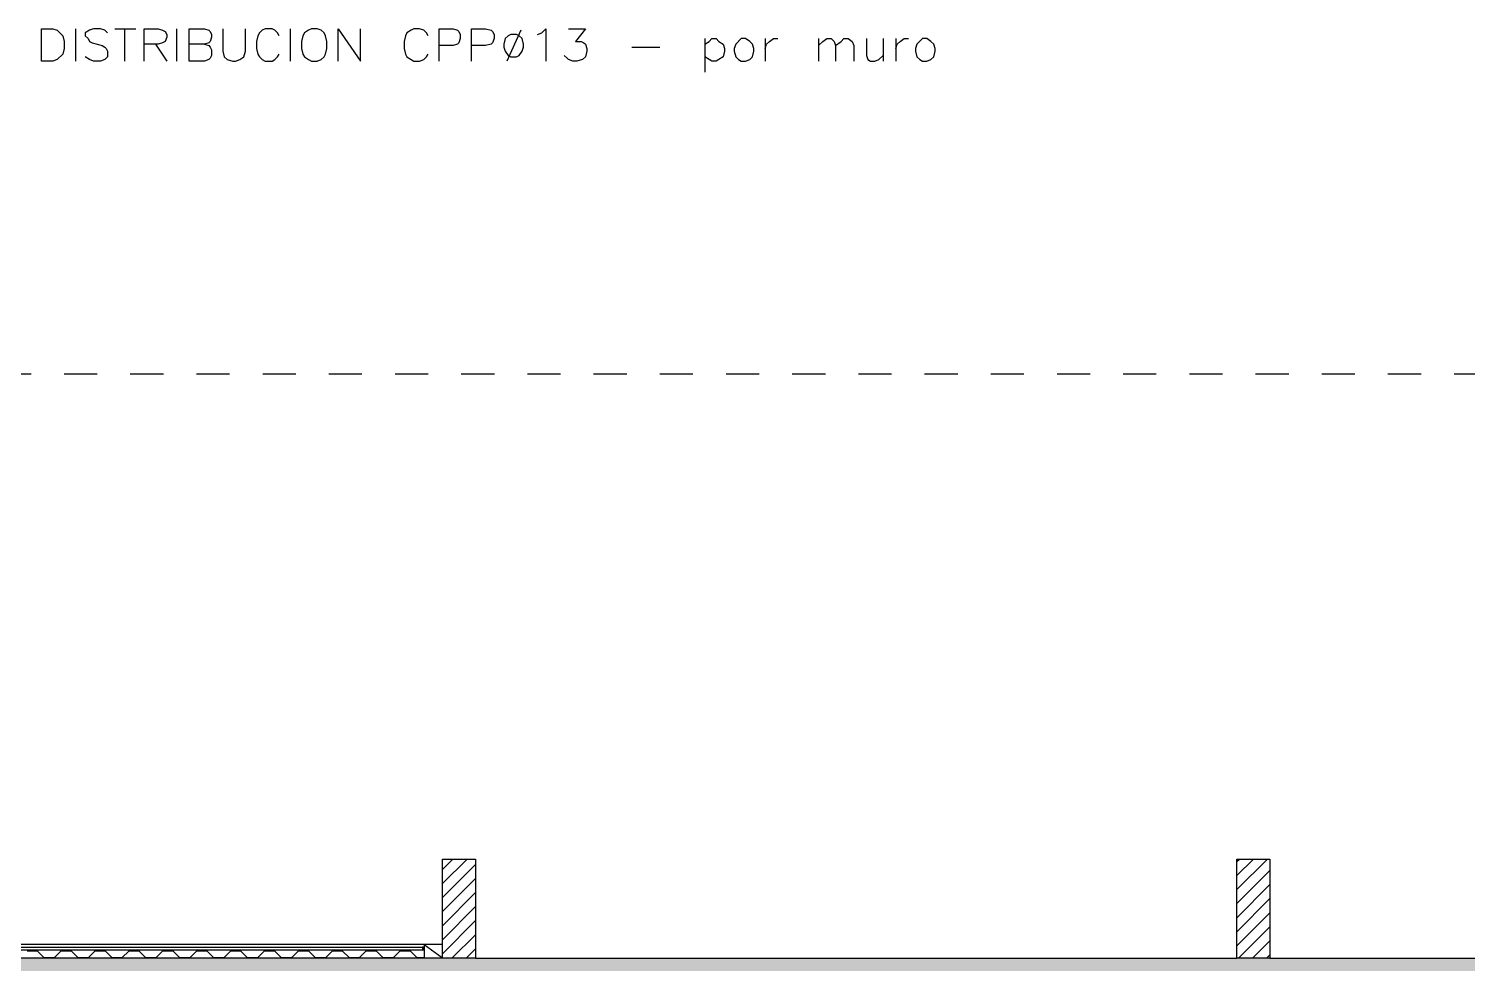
# Model space of a CAD drawing. Header units: metres. Extents: x -22 to 82, y -7 to 32.
# Drawn here: x -14.594 to -10.248, y -0.115 to 2.71 of the extents above; entities that cross this region are included whole.
import ezdxf

# ---------------------------------------------------------------- set-up
doc = ezdxf.new("R2010")
doc.units = ezdxf.units.M
doc.header["$LTSCALE"] = 2
doc.header["$MEASUREMENT"] = 0
doc.linetypes.add('BORDER', pattern=[44.45, 12.7, -6.35, 12.7, -6.35, 0, -6.35])
doc.linetypes.add('DASHDOT', pattern=[25.4, 12.7, -6.35, 0, -6.35])
for name, color, linetype in [('PDF2_-FADE-IS-TXT', 7, 'CONTINUOUS'), ('ZHATCH_VEREDA', 254, 'CONTINUOUS'), ('ZLINEA_DE_EJES', 6, 'BORDER'), ('ZSILUETAEDIFICIO', 253, 'CONTINUOUS')]:
    doc.layers.add(name, color=color, linetype=linetype)
pattern_1 = [(45, (-2105.56335, -1460.873097), (-0.02121320344, 0.02121320344), [])]

msp = doc.modelspace()

# ---------------------------------------------------------------- hatches: boundary and pattern name
at = {"layer": 'ZHATCH_VEREDA'}
h = msp.add_hatch(color=256, dxfattribs=at)
h.dxf.hatch_style = 1
h.paths.add_polyline_path([(13.8057, -0.1014), (-18.3444, -0.0986), (-18.3444, -1.5), (13.8057, -1.5)])
at = {"layer": 'ZSILUETAEDIFICIO'}
h = msp.add_hatch(dxfattribs=at)
h.set_pattern_fill('_USER', color=256, scale=0.03, angle=45, pattern_type=0)
h.set_pattern_definition(pattern_1)
h.paths.add_polyline_path([(-13.2444, -0.1), (-13.3444, -0.1), (-13.3444, 0.2), (-13.2444, 0.2)])
h = msp.add_hatch(dxfattribs=at)
h.set_pattern_fill('_USER', color=256, scale=0.03, angle=45, pattern_type=0)
h.set_pattern_definition(pattern_1)
h.paths.add_polyline_path([(-10.8444, -0.1), (-10.9444, -0.1), (-10.9444, 0.2), (-10.8444, 0.2)])

# ---------------------------------------------------------------- linework, layer by layer
at = {"layer": 'PDF2_-FADE-IS-TXT'}
for points in [[(-14.5555, 2.6125), (-14.5555, 2.7101), (-14.5216, 2.7101), (-14.5088, 2.7059), (-14.5003, 2.6974), (-14.4918, 2.6889), (-14.4876, 2.6719), (-14.4876, 2.6507), (-14.4918, 2.6337), (-14.5088, 2.6167), (-14.5216, 2.6125)], [(-13.7405, 2.7101), (-13.749, 2.7059), (-13.7617, 2.6974), (-13.7659, 2.6889), (-13.7702, 2.6719), (-13.7702, 2.6507), (-13.7659, 2.6337), (-13.7617, 2.6252), (-13.749, 2.6167), (-13.7405, 2.6125), (-13.7235, 2.6125), (-13.7108, 2.6167), (-13.7023, 2.6252), (-13.698, 2.6337), (-13.6938, 2.6507), (-13.6938, 2.6719), (-13.698, 2.6889), (-13.7023, 2.6974), (-13.7108, 2.7059), (-13.7235, 2.7101)], [(-13.1377, 2.6931), (-13.1462, 2.6889), (-13.1547, 2.6804), (-13.1589, 2.6634), (-13.1589, 2.6549), (-13.1547, 2.6422), (-13.1462, 2.6295), (-13.1377, 2.6252), (-13.1207, 2.6252), (-13.1122, 2.6295), (-13.1037, 2.6422), (-13.0995, 2.6549), (-13.0995, 2.6634), (-13.1037, 2.6804), (-13.1122, 2.6889), (-13.1207, 2.6931)], [(-12.4415, 2.6804), (-12.4585, 2.6634), (-12.4627, 2.6507), (-12.4627, 2.6422), (-12.4585, 2.6252), (-12.45, 2.6167), (-12.4415, 2.6125), (-12.4288, 2.6125), (-12.416, 2.6167), (-12.4075, 2.6252), (-12.4033, 2.6422), (-12.4033, 2.6507), (-12.4075, 2.6634), (-12.416, 2.6719), (-12.4288, 2.6804)], [(-11.8939, 2.6804), (-11.9109, 2.6634), (-11.9151, 2.6507), (-11.9151, 2.6422), (-11.9109, 2.6252), (-11.9024, 2.6167), (-11.8939, 2.6125), (-11.8812, 2.6125), (-11.8684, 2.6167), (-11.8599, 2.6252), (-11.8557, 2.6422), (-11.8557, 2.6507), (-11.8599, 2.6634), (-11.8684, 2.6719), (-11.8812, 2.6804)]]:
    msp.add_lwpolyline(points, close=True, dxfattribs=at)
for points in [[(-14.4536, 2.7101), (-14.4536, 2.6125)], [(-14.356, 2.6974), (-14.3645, 2.7059), (-14.3772, 2.7101), (-14.3985, 2.7101), (-14.4112, 2.7059), (-14.4239, 2.6974), (-14.4239, 2.6889), (-14.4154, 2.6804), (-14.4112, 2.6719), (-14.4027, 2.6677), (-14.373, 2.6592), (-14.3645, 2.6549), (-14.3602, 2.6507), (-14.356, 2.6422), (-14.356, 2.6252), (-14.3645, 2.6167), (-14.3772, 2.6125), (-14.3985, 2.6125), (-14.4112, 2.6167), (-14.4239, 2.6252)], [(-14.3348, 2.7101), (-14.2711, 2.7101)], [(-14.3051, 2.7101), (-14.3051, 2.6125)], [(-14.2456, 2.6125), (-14.2456, 2.7101), (-14.2032, 2.7101), (-14.1904, 2.7059), (-14.182, 2.7016), (-14.1777, 2.6931), (-14.1777, 2.6846), (-14.182, 2.6719), (-14.1904, 2.6677), (-14.2032, 2.6634), (-14.2456, 2.6634)], [(-14.148, 2.7101), (-14.148, 2.6125)], [(-14.0631, 2.6634), (-14.0504, 2.6592), (-14.0461, 2.6549), (-14.0419, 2.6464), (-14.0419, 2.6295), (-14.0461, 2.621), (-14.0504, 2.6167), (-14.0631, 2.6125), (-14.1098, 2.6125), (-14.1098, 2.7101), (-14.0631, 2.7101), (-14.0504, 2.7059), (-14.0461, 2.7016), (-14.0419, 2.6931), (-14.0419, 2.6846), (-14.0461, 2.6719), (-14.0504, 2.6677), (-14.0631, 2.6634), (-14.1098, 2.6634)], [(-14.0079, 2.7101), (-14.0079, 2.6422), (-14.0037, 2.6252), (-13.9952, 2.6167), (-13.9782, 2.6125), (-13.9697, 2.6125), (-13.957, 2.6167), (-13.9442, 2.6252), (-13.94, 2.6422), (-13.94, 2.7101)], [(-13.8381, 2.6889), (-13.8424, 2.6974), (-13.8508, 2.7059), (-13.8593, 2.7101), (-13.8806, 2.7101), (-13.8891, 2.7059), (-13.8975, 2.6974), (-13.9018, 2.6889), (-13.906, 2.6719), (-13.906, 2.6507), (-13.9018, 2.6337), (-13.8975, 2.6252), (-13.8891, 2.6167), (-13.8806, 2.6125), (-13.8593, 2.6125), (-13.8508, 2.6167), (-13.8424, 2.6252), (-13.8381, 2.6337)], [(-13.8042, 2.7101), (-13.8042, 2.6125)], [(-13.6598, 2.6125), (-13.6598, 2.7101), (-13.5919, 2.6125), (-13.5919, 2.7101)], [(-13.3881, 2.6889), (-13.3924, 2.6974), (-13.4009, 2.7059), (-13.4136, 2.7101), (-13.4306, 2.7101), (-13.4391, 2.7059), (-13.4518, 2.6974), (-13.4561, 2.6889), (-13.4603, 2.6719), (-13.4603, 2.6507), (-13.4561, 2.6337), (-13.4518, 2.6252), (-13.4391, 2.6167), (-13.4306, 2.6125), (-13.4136, 2.6125), (-13.4009, 2.6167), (-13.3924, 2.6252), (-13.3881, 2.6337)], [(-13.3542, 2.6125), (-13.3542, 2.7101), (-13.3117, 2.7101), (-13.299, 2.7059), (-13.2948, 2.7016), (-13.2905, 2.6931), (-13.2905, 2.6804), (-13.2948, 2.6677), (-13.299, 2.6634), (-13.3117, 2.6592), (-13.3542, 2.6592)], [(-13.2565, 2.6125), (-13.2565, 2.7101), (-13.2141, 2.7101), (-13.1971, 2.7059), (-13.1929, 2.7016), (-13.1886, 2.6931), (-13.1886, 2.6804), (-13.1929, 2.6677), (-13.1971, 2.6634), (-13.2141, 2.6592), (-13.2565, 2.6592)], [(-13.108, 2.7059), (-13.1504, 2.6125)], [(-13.057, 2.6931), (-13.0443, 2.6974), (-13.0316, 2.7101), (-13.0316, 2.6125)], [(-12.9636, 2.7101), (-12.9127, 2.7101), (-12.9424, 2.6719), (-12.9254, 2.6719), (-12.9169, 2.6677), (-12.9127, 2.6634), (-12.9085, 2.6507), (-12.9085, 2.6422), (-12.9127, 2.6252), (-12.9212, 2.6167), (-12.9382, 2.6125), (-12.9509, 2.6125), (-12.9636, 2.6167), (-12.9679, 2.621), (-12.9764, 2.6295)], [(-14.2117, 2.6634), (-14.1777, 2.6125)], [(-12.7726, 2.6549), (-12.6877, 2.6549)], [(-12.5519, 2.6804), (-12.5519, 2.5785)], [(-12.5519, 2.6634), (-12.5391, 2.6719), (-12.5307, 2.6804), (-12.5179, 2.6804), (-12.5094, 2.6719), (-12.4967, 2.6634), (-12.4924, 2.6507), (-12.4924, 2.6422), (-12.4967, 2.6252), (-12.5094, 2.6167), (-12.5179, 2.6125), (-12.5307, 2.6125), (-12.5391, 2.6167), (-12.5519, 2.6252)], [(-12.3693, 2.6804), (-12.3693, 2.6125)], [(-12.3693, 2.6507), (-12.3651, 2.6634), (-12.3566, 2.6719), (-12.3439, 2.6804), (-12.3311, 2.6804)], [(-12.208, 2.6804), (-12.208, 2.6125)], [(-12.208, 2.6592), (-12.1953, 2.6719), (-12.1826, 2.6804), (-12.1698, 2.6804), (-12.1613, 2.6719), (-12.1571, 2.6592), (-12.1571, 2.6125)], [(-12.1571, 2.6592), (-12.1401, 2.6719), (-12.1316, 2.6804), (-12.1189, 2.6804), (-12.1062, 2.6719), (-12.1019, 2.6592), (-12.1019, 2.6125)], [(-12.0637, 2.6804), (-12.0637, 2.6295), (-12.0595, 2.6167), (-12.051, 2.6125), (-12.0382, 2.6125), (-12.0255, 2.6167), (-12.0128, 2.6295)], [(-12.0128, 2.6804), (-12.0128, 2.6125)], [(-11.9746, 2.6804), (-11.9746, 2.6125)], [(-11.9746, 2.6507), (-11.9703, 2.6634), (-11.9618, 2.6719), (-11.9491, 2.6804), (-11.9364, 2.6804)]]:
    msp.add_lwpolyline(points, dxfattribs=at)
at = {"layer": 'ZLINEA_DE_EJES', "linetype": 'DASHDOT', "ltscale": 0.001}
msp.add_line((-20.6876, 1.6666, 0), (33.3816, 1.6666, 0), dxfattribs=at)
at = {"layer": 'ZSILUETAEDIFICIO', "linetype": 'Continuous'}
for p, q in [((-13.4002, -0.0585), (-15.5884, -0.0585)), ((-15.6444, -0.0983), (-13.3444, -0.0983))]:
    msp.add_line(p, q, dxfattribs=at)
at = {"layer": 'ZSILUETAEDIFICIO'}
for p, q in [((-15.5884, -0.0668), (-13.4002, -0.0668)), ((-15.5884, -0.0748), (-13.4002, -0.0748)), ((-14.5988, -0.0771), (-14.5688, -0.0771)), ((-14.5476, -0.0983), (-14.5688, -0.0771)), ((-14.5176, -0.0983), (-14.4964, -0.0771)), ((-14.4964, -0.0771), (-14.4664, -0.0771)), ((-14.4452, -0.0983), (-14.4664, -0.0771)), ((-14.4152, -0.0983), (-14.394, -0.0771)), ((-14.394, -0.0771), (-14.364, -0.0771)), ((-14.3428, -0.0983), (-14.364, -0.0771)), ((-14.3128, -0.0983), (-14.2915, -0.0771)), ((-14.2915, -0.0771), (-14.2615, -0.0771)), ((-14.2403, -0.0983), (-14.2615, -0.0771)), ((-14.2103, -0.0983), (-14.1891, -0.0771)), ((-14.1891, -0.0771), (-14.1591, -0.0771)), ((-14.1379, -0.0983), (-14.1591, -0.0771)), ((-14.1079, -0.0983), (-14.0867, -0.0771)), ((-14.0867, -0.0771), (-14.0567, -0.0771)), ((-14.0355, -0.0983), (-14.0567, -0.0771)), ((-14.0055, -0.0983), (-13.9843, -0.0771)), ((-13.9843, -0.0771), (-13.9543, -0.0771)), ((-13.933, -0.0983), (-13.9543, -0.0771)), ((-13.903, -0.0983), (-13.8818, -0.0771)), ((-13.8818, -0.0771), (-13.8518, -0.0771)), ((-13.8306, -0.0983), (-13.8518, -0.0771)), ((-13.8006, -0.0983), (-13.7794, -0.0771)), ((-13.7794, -0.0771), (-13.7494, -0.0771)), ((-13.7282, -0.0983), (-13.7494, -0.0771)), ((-13.6982, -0.0983), (-13.677, -0.0771)), ((-13.677, -0.0771), (-13.647, -0.0771)), ((-13.6258, -0.0983), (-13.647, -0.0771)), ((-13.5958, -0.0983), (-13.5746, -0.0771)), ((-13.5746, -0.0771), (-13.5446, -0.0771)), ((-13.5233, -0.0983), (-13.5446, -0.0771)), ((-13.4933, -0.0983), (-13.4721, -0.0771)), ((-13.4721, -0.0771), (-13.4421, -0.0771)), ((-13.4209, -0.0983), (-13.4421, -0.0771)), ((-13.4002, -0.0585), (-13.3444, -0.0983)), ((-14.5176, -0.0983), (-14.5476, -0.0983)), ((-14.4152, -0.0983), (-14.4452, -0.0983)), ((-14.3128, -0.0983), (-14.3428, -0.0983)), ((-14.2103, -0.0983), (-14.2403, -0.0983)), ((-14.1079, -0.0983), (-14.1379, -0.0983)), ((-14.0055, -0.0983), (-14.0355, -0.0983)), ((-13.903, -0.0983), (-13.933, -0.0983)), ((-13.8006, -0.0983), (-13.8306, -0.0983)), ((-13.6982, -0.0983), (-13.7282, -0.0983)), ((-13.5958, -0.0983), (-13.6258, -0.0983)), ((-13.4933, -0.0983), (-13.5233, -0.0983)), ((-13.4002, -0.0983), (-13.4209, -0.0983)), ((-13.2444, -0.1), (-10.9444, -0.1)), ((-10.8444, -0.1), (-7.9444, -0.1))]:
    msp.add_line(p, q, dxfattribs=at)
for points in [[(-13.2444, -0.1), (-13.3444, -0.1), (-13.3444, 0.2), (-13.2444, 0.2)], [(-10.8444, -0.1), (-10.9444, -0.1), (-10.9444, 0.2), (-10.8444, 0.2)], [(-13.4002, -0.0668), (-13.4052, -0.0668), (-13.4052, -0.0748), (-13.4002, -0.0748)]]:
    msp.add_lwpolyline(points, close=True, dxfattribs=at)
at = {"layer": 'ZSILUETAEDIFICIO', "linetype": 'Continuous'}
msp.add_lwpolyline([(-13.3444, -0.0585), (-13.4002, -0.0585), (-13.4002, -0.0983), (-13.3444, -0.0983)], close=True, dxfattribs=at)

doc.saveas('drawing.dxf')
